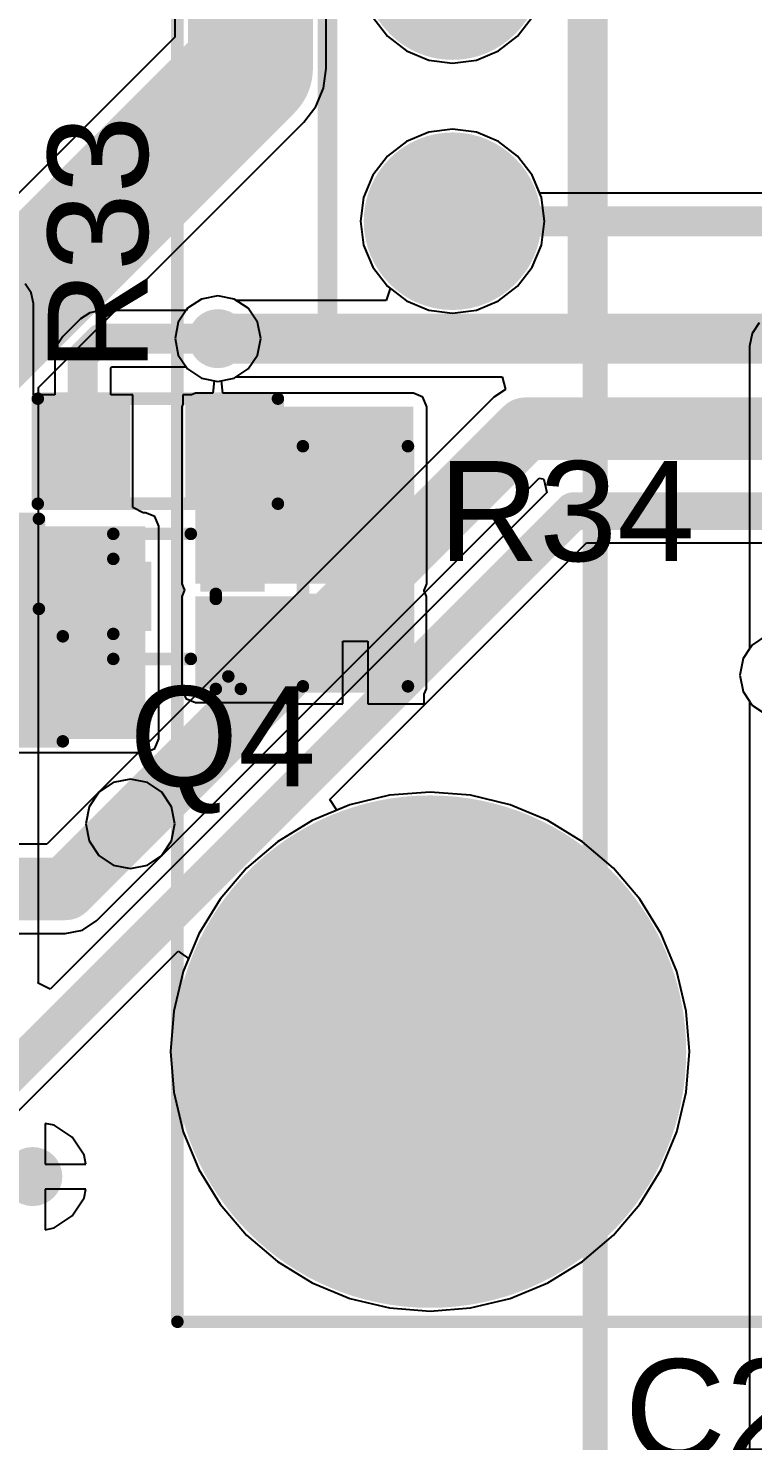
# Model space of a CAD drawing. Header units: millimetres. Extents: x -0.26 to 4.68, y -0.29 to 2.93.
# Drawn here: x 1.297 to 1.587, y 0.591 to 1.156 of the extents above; entities that cross this region are included whole.
import ezdxf

# ---------------------------------------------------------------- set-up
doc = ezdxf.new("R2010")
doc.units = ezdxf.units.MM
doc.header["$MEASUREMENT"] = 0
for name, color, linetype in [('BottomLayer', 5, 'Continuous'), ('BottomSolder', 6, 'Continuous'), ('Mechanical1', 6, 'Continuous'), ('MultiLayer', 9, 'Continuous'), ('PadHoleLayer', 156, 'Continuous'), ('TopLayer', 1, 'Continuous'), ('TopOverlay', 2, 'Continuous'), ('TopPaste', 8, 'Continuous'), ('TopSolder', 216, 'Continuous'), ('ViaHoleLayer', 16, 'Continuous')]:
    doc.layers.add(name, color=color, linetype=linetype)
doc.styles.add('Arial', font='arial.ttf', dxfattribs={"height": 0.2})

# ---------------------------------------------------------------- blocks, each defined once
blk = doc.blocks.new('R___0603_54')
at = {"layer": 'TopLayer'}
for points in [[(-0.015, 0.0175), (-0.015, -0.0175), (-0.045, -0.0175), (-0.045, 0.0175)], [(0.045, 0.0175), (0.045, -0.0175), (0.015, -0.0175), (0.015, 0.0175)]]:
    blk.add_hatch(color=1, dxfattribs=at).paths.add_polyline_path(points)
at = {"layer": 'TopPaste'}
for points in [[(-0.015, 0.0175), (-0.015, -0.0175), (-0.045, -0.0175), (-0.045, 0.0175)], [(0.045, 0.0175), (0.045, -0.0175), (0.015, -0.0175), (0.015, 0.0175)]]:
    blk.add_hatch(color=8, dxfattribs=at).paths.add_polyline_path(points)
at = {"layer": 'TopSolder'}
for points in [[(-0.011, 0.0215), (-0.011, -0.0215), (-0.049, -0.0215), (-0.049, 0.0215)], [(0.049, 0.0215), (0.049, -0.0215), (0.011, -0.0215), (0.011, 0.0215)]]:
    blk.add_hatch(color=216, dxfattribs=at).paths.add_polyline_path(points)
at = {"layer": 'TopOverlay', "const_width": 0.005}
for points in [[(-0.048, -0.021), (-0.048, 0.021)], [(0.048, 0.021), (-0.048, 0.021)], [(0.048, -0.021), (0.048, 0.021)], [(0.048, -0.021), (-0.048, -0.021)]]:
    blk.add_lwpolyline(points, dxfattribs=at)
at = {"layer": 'TopOverlay', "const_width": 0.0025}
for points in [[(-0.04925, 0.021, 1), (-0.04675, 0.021, 1)], [(-0.04925, 0.021, 1), (-0.04675, 0.021, 1)], [(0.04675, 0.021, 1), (0.04925, 0.021, 1)], [(0.04675, 0.021, 1), (0.04925, 0.021, 1)], [(-0.04925, -0.021, 1), (-0.04675, -0.021, 1)], [(-0.04925, -0.021, 1), (-0.04675, -0.021, 1)], [(0.04675, -0.021, 1), (0.04925, -0.021, 1)], [(0.04675, -0.021, 1), (0.04925, -0.021, 1)]]:
    blk.add_lwpolyline(points, format="xyb", close=True, dxfattribs=at)
blk = doc.blocks.new('R___0603_55')
at = {"layer": 'TopLayer'}
for points in [[(-0.015, 0.0175), (-0.015, -0.0175), (-0.045, -0.0175), (-0.045, 0.0175)], [(0.045, 0.0175), (0.045, -0.0175), (0.015, -0.0175), (0.015, 0.0175)]]:
    blk.add_hatch(color=1, dxfattribs=at).paths.add_polyline_path(points)
at = {"layer": 'TopPaste'}
for points in [[(-0.015, 0.0175), (-0.015, -0.0175), (-0.045, -0.0175), (-0.045, 0.0175)], [(0.045, 0.0175), (0.045, -0.0175), (0.015, -0.0175), (0.015, 0.0175)]]:
    blk.add_hatch(color=8, dxfattribs=at).paths.add_polyline_path(points)
at = {"layer": 'TopSolder'}
for points in [[(-0.011, 0.0215), (-0.011, -0.0215), (-0.049, -0.0215), (-0.049, 0.0215)], [(0.049, 0.0215), (0.049, -0.0215), (0.011, -0.0215), (0.011, 0.0215)]]:
    blk.add_hatch(color=216, dxfattribs=at).paths.add_polyline_path(points)
at = {"layer": 'TopOverlay', "const_width": 0.005}
for points in [[(-0.048, 0.021), (-0.048, -0.021)], [(0.048, 0.021), (-0.048, 0.021)], [(0.048, 0.021), (0.048, -0.021)], [(0.048, -0.021), (-0.048, -0.021)]]:
    blk.add_lwpolyline(points, dxfattribs=at)
at = {"layer": 'TopOverlay', "const_width": 0.0025}
for points in [[(-0.04925, 0.021, 1), (-0.04675, 0.021, 1)], [(-0.04925, 0.021, 1), (-0.04675, 0.021, 1)], [(0.04675, 0.021, 1), (0.04925, 0.021, 1)], [(0.04675, 0.021, 1), (0.04925, 0.021, 1)], [(-0.04925, -0.021, 1), (-0.04675, -0.021, 1)], [(-0.04925, -0.021, 1), (-0.04675, -0.021, 1)], [(0.04675, -0.021, 1), (0.04925, -0.021, 1)], [(0.04675, -0.021, 1), (0.04925, -0.021, 1)]]:
    blk.add_lwpolyline(points, format="xyb", close=True, dxfattribs=at)
blk = doc.blocks.new('SOT_723_83')
at = {"layer": 'TopLayer'}
for points in [[(-0.00984, 0.0315), (0.00984, 0.0315), (0.00984, 0.01378), (-0.00984, 0.01378)], [(-0.02559, -0.01378), (-0.00591, -0.01378), (-0.00591, -0.0315), (-0.02559, -0.0315)], [(0.00591, -0.01378), (0.02559, -0.01378), (0.02559, -0.0315), (0.00591, -0.0315)]]:
    blk.add_hatch(color=1, dxfattribs=at).paths.add_polyline_path(points)
at = {"layer": 'TopPaste'}
for points in [[(-0.00984, 0.0315), (0.00984, 0.0315), (0.00984, 0.01378), (-0.00984, 0.01378)], [(-0.02559, -0.01378), (-0.00591, -0.01378), (-0.00591, -0.0315), (-0.02559, -0.0315)], [(0.00591, -0.01378), (0.02559, -0.01378), (0.02559, -0.0315), (0.00591, -0.0315)]]:
    blk.add_hatch(color=8, dxfattribs=at).paths.add_polyline_path(points)
at = {"layer": 'TopSolder'}
for points in [[(-0.01384, 0.0355), (0.01384, 0.0355), (0.01384, 0.00978), (-0.01384, 0.00978)], [(-0.02959, -0.00978), (-0.00191, -0.00978), (-0.00191, -0.0355), (-0.02959, -0.0355)], [(0.00191, -0.00978), (0.02959, -0.00978), (0.02959, -0.0355), (0.00191, -0.0355)]]:
    blk.add_hatch(color=216, dxfattribs=at).paths.add_polyline_path(points)
at = {"layer": 'TopOverlay', "const_width": 0.005}
for points in [[(-0.025, 0.025), (-0.025, -0.006)], [(-0.025, 0.025), (-0.015, 0.025)], [(-0.025, 0.025), (-0.025, -0.006)], [(-0.025, 0.025), (-0.015, 0.025)], [(0.015, 0.025), (0.025, 0.025)], [(0.025, 0.025), (0.025, -0.006)], [(-0.037, -0.016), (-0.037, -0.026)], [(-0.037, -0.016), (-0.032, -0.021)], [(-0.001, -0.016), (0.001, -0.016)], [(-0.032, -0.021), (-0.037, -0.026)]]:
    blk.add_lwpolyline(points, dxfattribs=at)
at = {"layer": 'TopOverlay', "const_width": 0.0025}
for points in [[(-0.02625, 0.025, 1), (-0.02375, 0.025, 1)], [(-0.02625, 0.025, 1), (-0.02375, 0.025, 1)], [(-0.02625, 0.025, 1), (-0.02375, 0.025, 1)], [(-0.02625, 0.025, 1), (-0.02375, 0.025, 1)], [(-0.01625, 0.025, 1), (-0.01375, 0.025, 1)], [(-0.01625, 0.025, 1), (-0.01375, 0.025, 1)], [(0.01375, 0.025, 1), (0.01625, 0.025, 1)], [(0.02375, 0.025, 1), (0.02625, 0.025, 1)], [(0.02375, 0.025, 1), (0.02625, 0.025, 1)], [(-0.02625, -0.006, 1), (-0.02375, -0.006, 1)], [(-0.02625, -0.006, 1), (-0.02375, -0.006, 1)], [(0.02375, -0.006, 1), (0.02625, -0.006, 1)], [(-0.03825, -0.016, 1), (-0.03575, -0.016, 1)], [(-0.03825, -0.016, 1), (-0.03575, -0.016, 1)], [(-0.00225, -0.016, 1), (0.00025, -0.016, 1)], [(-0.00025, -0.016, 1), (0.00225, -0.016, 1)], [(-0.03325, -0.021, 1), (-0.03075, -0.021, 1)], [(-0.03325, -0.021, 1), (-0.03075, -0.021, 1)], [(-0.03825, -0.026, 1), (-0.03575, -0.026, 1)], [(-0.03825, -0.026, 1), (-0.03575, -0.026, 1)]]:
    blk.add_lwpolyline(points, format="xyb", close=True, dxfattribs=at)
blk = doc.blocks.new('ZIO_101954_95')
at = {"layer": 'Mechanical1', "const_width": 0.005}
blk.add_lwpolyline([(-0.719, -1.74), (-0.719, 0.057)], dxfattribs=at)
blk = doc.blocks.new('1_5_____RGB_OLED_97')
at = {"layer": 'BottomLayer'}
h = blk.add_hatch(color=5, dxfattribs=at)
edge = h.paths.add_edge_path()
edge.add_arc((-0.3, 0), 0.0315, 0, 360)
h = blk.add_hatch(color=5, dxfattribs=at)
edge = h.paths.add_edge_path()
edge.add_arc((-0.2, 0), 0.0315, 0, 360)
at = {"layer": 'BottomSolder'}
h = blk.add_hatch(color=6, dxfattribs=at)
edge = h.paths.add_edge_path()
edge.add_arc((-0.3, 0), 0.0355, 0, 360)
h = blk.add_hatch(color=6, dxfattribs=at)
edge = h.paths.add_edge_path()
edge.add_arc((-0.2, 0), 0.0355, 0, 360)
at = {"layer": 'MultiLayer'}
h = blk.add_hatch(color=9, dxfattribs=at)
edge = h.paths.add_edge_path()
edge.add_arc((-0.3, 0), 0.0315, 0, 360)
h = blk.add_hatch(color=9, dxfattribs=at)
edge = h.paths.add_edge_path()
edge.add_arc((-0.2, 0), 0.0315, 0, 360)
at = {"layer": 'PadHoleLayer'}
h = blk.add_hatch(color=156, dxfattribs=at)
edge = h.paths.add_edge_path()
edge.add_arc((-0.3, 0), 0.01772, 0, 360)
at = {"layer": 'TopLayer'}
h = blk.add_hatch(color=1, dxfattribs=at)
edge = h.paths.add_edge_path()
edge.add_arc((-0.3, 0), 0.0315, 0, 360)
h = blk.add_hatch(color=1, dxfattribs=at)
edge = h.paths.add_edge_path()
edge.add_arc((-0.2, 0), 0.0315, 0, 360)
at = {"layer": 'TopSolder'}
h = blk.add_hatch(color=216, dxfattribs=at)
edge = h.paths.add_edge_path()
edge.add_arc((-0.3, 0), 0.0355, 0, 360)
h = blk.add_hatch(color=216, dxfattribs=at)
edge = h.paths.add_edge_path()
edge.add_arc((-0.2, 0), 0.0355, 0, 360)
at = {"layer": 'Mechanical1', "const_width": 0.005}
for points in [[(0.74, 0.11), (-0.74, 0.11)], [(-0.74, 0.11), (-0.74, -1.666)]]:
    blk.add_lwpolyline(points, dxfattribs=at)
at = {"layer": 'Mechanical1', "const_width": 0.0025}
blk.add_lwpolyline([(-0.74125, 0.11, 1), (-0.73875, 0.11, 1)], format="xyb", close=True, dxfattribs=at)
blk.add_lwpolyline([(-0.74125, 0.11, 1), (-0.73875, 0.11, 1)], format="xyb", close=True, dxfattribs=at)
at = {"layer": 'TopOverlay', "const_width": 0.00787}
for points in [[(-0.35, 0.05), (-0.35, -0.05)], [(-0.35, 0.05), (0.35, 0.05)], [(-0.35, -0.05), (0.35, -0.05)]]:
    blk.add_lwpolyline(points, dxfattribs=at)
at = {"layer": 'TopOverlay', "const_width": 0.00394}
for points in [[(-0.35197, 0.05, 1), (-0.34803, 0.05, 1)], [(-0.35197, 0.05, 1), (-0.34803, 0.05, 1)], [(-0.35197, -0.05, 1), (-0.34803, -0.05, 1)], [(-0.35197, -0.05, 1), (-0.34803, -0.05, 1)]]:
    blk.add_lwpolyline(points, format="xyb", close=True, dxfattribs=at)
blk = doc.blocks.new('DFN1006_2L__132')
at = {"layer": 'TopLayer'}
for points in [[(-0.02756, 0.01299), (-0.00591, 0.01299), (-0.00591, -0.01299), (-0.02756, -0.01299)], [(0.00591, 0.01299), (0.02756, 0.01299), (0.02756, -0.01299), (0.00591, -0.01299)]]:
    blk.add_hatch(color=1, dxfattribs=at).paths.add_polyline_path(points)
at = {"layer": 'TopOverlay'}
blk.add_hatch(color=2, dxfattribs=at).paths.add_polyline_path([(-0.04501, -0.02), (-0.03201, -0.02), (-0.03201, 0.02), (-0.04501, 0.02)])
at = {"layer": 'TopPaste'}
for points in [[(-0.02756, 0.01299), (-0.00591, 0.01299), (-0.00591, -0.01299), (-0.02756, -0.01299)], [(0.00591, 0.01299), (0.02756, 0.01299), (0.02756, -0.01299), (0.00591, -0.01299)]]:
    blk.add_hatch(color=8, dxfattribs=at).paths.add_polyline_path(points)
at = {"layer": 'TopSolder'}
for points in [[(-0.03156, 0.01699), (-0.00191, 0.01699), (-0.00191, -0.01699), (-0.03156, -0.01699)], [(0.00191, 0.01699), (0.03156, 0.01699), (0.03156, -0.01699), (0.00191, -0.01699)]]:
    blk.add_hatch(color=216, dxfattribs=at).paths.add_polyline_path(points)
at = {"layer": 'TopOverlay', "const_width": 0.005}
for points in [[(-0.032, -0.018), (-0.032, 0.018)], [(-0.032, 0.018), (0.032, 0.018)], [(0.032, -0.018), (0.032, 0.018)], [(-0.032, -0.018), (0.032, -0.018)]]:
    blk.add_lwpolyline(points, dxfattribs=at)
at = {"layer": 'TopOverlay', "const_width": 0.0025}
for points in [[(-0.03325, 0.018, 1), (-0.03075, 0.018, 1)], [(-0.03325, 0.018, 1), (-0.03075, 0.018, 1)], [(0.03075, 0.018, 1), (0.03325, 0.018, 1)], [(0.03075, 0.018, 1), (0.03325, 0.018, 1)], [(-0.03325, -0.018, 1), (-0.03075, -0.018, 1)], [(-0.03325, -0.018, 1), (-0.03075, -0.018, 1)], [(0.03075, -0.018, 1), (0.03325, -0.018, 1)], [(0.03075, -0.018, 1), (0.03325, -0.018, 1)]]:
    blk.add_lwpolyline(points, format="xyb", close=True, dxfattribs=at)
blk = doc.blocks.new('C___0603_162')
at = {"layer": 'TopLayer'}
for points in [[(-0.015, 0.0175), (-0.015, -0.0175), (-0.045, -0.0175), (-0.045, 0.0175)], [(0.045, 0.0175), (0.045, -0.0175), (0.015, -0.0175), (0.015, 0.0175)]]:
    blk.add_hatch(color=1, dxfattribs=at).paths.add_polyline_path(points)
at = {"layer": 'TopPaste'}
for points in [[(-0.015, 0.0175), (-0.015, -0.0175), (-0.045, -0.0175), (-0.045, 0.0175)], [(0.045, 0.0175), (0.045, -0.0175), (0.015, -0.0175), (0.015, 0.0175)]]:
    blk.add_hatch(color=8, dxfattribs=at).paths.add_polyline_path(points)
at = {"layer": 'TopSolder'}
for points in [[(-0.01264, 0.01986), (-0.01264, -0.01986), (-0.04736, -0.01986), (-0.04736, 0.01986)], [(0.04736, 0.01986), (0.04736, -0.01986), (0.01264, -0.01986), (0.01264, 0.01986)]]:
    blk.add_hatch(color=216, dxfattribs=at).paths.add_polyline_path(points)
at = {"layer": 'TopOverlay', "const_width": 0.005}
for points in [[(-0.049, -0.021), (-0.049, 0.021)], [(-0.049, 0.021), (-0.018, 0.021)], [(0.018, 0.021), (0.049, 0.021)], [(0.049, -0.021), (0.049, 0.021)], [(-0.049, -0.021), (-0.018, -0.021)], [(0.018, -0.021), (0.049, -0.021)]]:
    blk.add_lwpolyline(points, dxfattribs=at)
at = {"layer": 'TopOverlay', "const_width": 0.0025}
for points in [[(-0.05025, 0.021, 1), (-0.04775, 0.021, 1)], [(-0.05025, 0.021, 1), (-0.04775, 0.021, 1)], [(-0.01925, 0.021, 1), (-0.01675, 0.021, 1)], [(0.01675, 0.021, 1), (0.01925, 0.021, 1)], [(0.04775, 0.021, 1), (0.05025, 0.021, 1)], [(0.04775, 0.021, 1), (0.05025, 0.021, 1)], [(-0.05025, -0.021, 1), (-0.04775, -0.021, 1)], [(-0.05025, -0.021, 1), (-0.04775, -0.021, 1)], [(-0.01925, -0.021, 1), (-0.01675, -0.021, 1)], [(0.01675, -0.021, 1), (0.01925, -0.021, 1)], [(0.04775, -0.021, 1), (0.05025, -0.021, 1)], [(0.04775, -0.021, 1), (0.05025, -0.021, 1)]]:
    blk.add_lwpolyline(points, format="xyb", close=True, dxfattribs=at)

msp = doc.modelspace()

# ---------------------------------------------------------------- hatches: boundary and pattern name
at = {"layer": 'BottomLayer'}
h = msp.add_hatch(color=5, dxfattribs=at)
edge = h.paths.add_edge_path()
edge.add_arc((1.373, 1.032), 0.01181, 0, 360)
h = msp.add_hatch(color=5, dxfattribs=at)
edge = h.paths.add_edge_path()
edge.add_arc((1.338, 0.838), 0.01181, 0, 360)
h = msp.add_hatch(color=5, dxfattribs=at)
edge = h.paths.add_edge_path()
edge.add_arc((1.45782, 0.74695), 0.09843, 0, 360)
h = msp.add_hatch(color=5, dxfattribs=at)
edge = h.paths.add_edge_path()
edge.add_arc((1.299, 0.697), 0.01181, 0, 360)
at = {"layer": 'BottomSolder'}
h = msp.add_hatch(color=6, dxfattribs=at)
edge = h.paths.add_edge_path()
edge.add_arc((1.373, 1.032), 0.00591, 0, 360)
h = msp.add_hatch(color=6, dxfattribs=at)
edge = h.paths.add_edge_path()
edge.add_arc((1.45782, 0.74695), 0.10243, 0, 360)
h = msp.add_hatch(color=6, dxfattribs=at)
edge = h.paths.add_edge_path()
edge.add_arc((1.338, 0.838), 0.00591, 0, 360)
h = msp.add_hatch(color=6, dxfattribs=at)
edge = h.paths.add_edge_path()
edge.add_arc((1.299, 0.697), 0.00591, 0, 360)
at = {"layer": 'MultiLayer'}
h = msp.add_hatch(color=9, dxfattribs=at)
edge = h.paths.add_edge_path()
edge.add_arc((1.45782, 0.74695), 0.09843, 0, 360)
at = {"layer": 'PadHoleLayer'}
h = msp.add_hatch(color=156, dxfattribs=at)
edge = h.paths.add_edge_path()
edge.add_arc((1.45782, 0.74695), 0.06102, 0, 360)
at = {"layer": 'TopLayer'}
h = msp.add_hatch(color=1, dxfattribs=at)
edge = h.paths.add_edge_path()
edge.add_arc((1.373, 1.032), 0.01181, 0, 360)
for points in [[(1.364, 0.934), (1.45118, 0.934), (1.45118, 1.00475), (1.364, 1.00475)], [(1.275, 0.872), (1.344, 0.872), (1.344, 0.957), (1.275, 0.957)], [(1.364, 0.892), (1.451, 0.892), (1.451, 0.92895), (1.364, 0.92895)]]:
    msp.add_hatch(color=1, dxfattribs=at).paths.add_polyline_path(points)
h = msp.add_hatch(color=1, dxfattribs=at)
edge = h.paths.add_edge_path()
edge.add_arc((1.338, 0.838), 0.01181, 0, 360)
h = msp.add_hatch(color=1, dxfattribs=at)
edge = h.paths.add_edge_path()
edge.add_arc((1.45782, 0.74695), 0.09843, 0, 360)
h = msp.add_hatch(color=1, dxfattribs=at)
edge = h.paths.add_edge_path()
edge.add_arc((1.299, 0.697), 0.01181, 0, 360)
at = {"layer": 'TopSolder'}
h = msp.add_hatch(color=216, dxfattribs=at)
edge = h.paths.add_edge_path()
edge.add_arc((1.373, 1.032), 0.00591, 0, 360)
h = msp.add_hatch(color=216, dxfattribs=at)
edge = h.paths.add_edge_path()
edge.add_arc((1.45782, 0.74695), 0.10243, 0, 360)
h = msp.add_hatch(color=216, dxfattribs=at)
edge = h.paths.add_edge_path()
edge.add_arc((1.338, 0.838), 0.00591, 0, 360)
h = msp.add_hatch(color=216, dxfattribs=at)
edge = h.paths.add_edge_path()
edge.add_arc((1.299, 0.697), 0.00591, 0, 360)
at = {"layer": 'ViaHoleLayer'}
h = msp.add_hatch(color=16, dxfattribs=at)
edge = h.paths.add_edge_path()
edge.add_arc((1.373, 1.032), 0.00591, 0, 360)
h = msp.add_hatch(color=16, dxfattribs=at)
edge = h.paths.add_edge_path()
edge.add_arc((1.338, 0.838), 0.00591, 0, 360)
h = msp.add_hatch(color=16, dxfattribs=at)
edge = h.paths.add_edge_path()
edge.add_arc((1.299, 0.697), 0.00591, 0, 360)

# ---------------------------------------------------------------- linework, layer by layer
at = {"layer": 'BottomLayer'}
for p, q in [((1.41626, 1.14), (1.41626, 1.58559)), ((1.35574, 1.53936), (1.35574, 1.15253)), ((1.43494, 1.16054), (1.44079, 1.15292)), ((1.49285, 1.15292), (1.4987, 1.16054)), ((1.35574, 1.15253), (1.2496, 1.0464)), ((1.44079, 1.15292), (1.44842, 1.14707)), ((1.48523, 1.14707), (1.49285, 1.15292)), ((1.44842, 1.14707), (1.4573, 1.14339)), ((1.47635, 1.14339), (1.48523, 1.14707)), ((1.4573, 1.14339), (1.46682, 1.14214)), ((1.46682, 1.14214), (1.47635, 1.14339)), ((1.41523, 1.13217), (1.41626, 1.14)), ((1.41626, 1.14), (1.41626, 1.14)), ((1.41221, 1.12487), (1.41523, 1.13217)), ((1.4074, 1.1186), (1.41221, 1.12487)), ((1.30126, 1.01247), (1.4074, 1.1186)), ((1.4074, 1.1186), (1.4074, 1.1186)), ((1.4573, 1.11451), (1.44842, 1.11083)), ((1.46682, 1.11576), (1.4573, 1.11451)), ((1.47635, 1.11451), (1.46682, 1.11576)), ((1.48523, 1.11083), (1.47635, 1.11451)), ((1.44842, 1.11083), (1.44079, 1.10498)), ((1.49285, 1.10498), (1.48523, 1.11083)), ((1.44079, 1.10498), (1.43494, 1.09735)), ((1.4987, 1.09735), (1.49285, 1.10498)), ((1.43494, 1.09735), (1.43127, 1.08848)), ((1.50168, 1.09016), (1.4987, 1.09735)), ((1.60618, 1.09016), (1.50168, 1.09016)), ((1.43127, 1.08848), (1.43001, 1.07895)), ((1.43001, 1.07895), (1.43127, 1.06942)), ((1.43127, 1.06942), (1.43494, 1.06054)), ((1.43494, 1.06054), (1.44079, 1.05292)), ((1.44195, 1.05203), (1.44035, 1.04729)), ((1.44079, 1.05292), (1.44195, 1.05203)), ((1.36644, 1.04784), (1.36088, 1.04412)), ((1.373, 1.04914), (1.36644, 1.04784)), ((1.37956, 1.04784), (1.373, 1.04914)), ((1.38037, 1.04729), (1.37956, 1.04784)), ((1.44035, 1.04729), (1.38037, 1.04729)), ((1.36088, 1.04412), (1.35716, 1.03856)), ((1.35716, 1.03856), (1.35586, 1.032)), ((1.35586, 1.032), (1.35716, 1.02544)), ((1.35716, 1.02544), (1.36088, 1.01988)), ((1.36088, 1.01988), (1.36644, 1.01616)), ((1.37956, 1.01616), (1.38037, 1.01671)), ((1.38037, 1.01671), (1.48672, 1.01671)), ((1.48672, 1.01671), (1.48801, 1.01171)), ((1.30126, 0.775), (1.30126, 1.01247)), ((1.36644, 1.01616), (1.373, 1.01486)), ((1.373, 1.01486), (1.37956, 1.01616)), ((1.48801, 1.01171), (1.48338, 1.00862)), ((1.48338, 1.00862), (1.32538, 0.85062)), ((1.48338, 1.00862), (1.48338, 1.00862)), ((1.35062, 0.82538), (1.50151, 0.97628)), ((1.50151, 0.97628), (1.50307, 0.97594)), ((1.50307, 0.97594), (1.5033, 0.97563)), ((1.5033, 0.97563), (1.50448, 0.97051)), ((1.50448, 0.97051), (1.3059, 0.77192)), ((1.41772, 0.8477), (1.52032, 0.9503)), ((1.52032, 0.9503), (1.64492, 0.9503)), ((1.5867, 0.90963), (1.58299, 0.90407)), ((1.59226, 0.91334), (1.5867, 0.90963)), ((1.58299, 0.90407), (1.58168, 0.89751)), ((1.58168, 0.89751), (1.58299, 0.89095)), ((1.58299, 0.89095), (1.58557, 0.88709)), ((1.58557, 0.88709), (1.58557, 0.55038)), ((1.32538, 0.85062), (1.32152, 0.84483)), ((1.42055, 0.84346), (1.41772, 0.8477)), ((1.44159, 0.84942), (1.42576, 0.84562)), ((1.45782, 0.85069), (1.44159, 0.84942)), ((1.47405, 0.84942), (1.45782, 0.85069)), ((1.48988, 0.84562), (1.47405, 0.84942)), ((1.32152, 0.84483), (1.32016, 0.838)), ((1.42576, 0.84562), (1.42055, 0.84346)), ((1.50492, 0.83939), (1.48988, 0.84562)), ((1.32016, 0.838), (1.32152, 0.83117)), ((1.5188, 0.83088), (1.50492, 0.83939)), ((1.32152, 0.83117), (1.32538, 0.82538)), ((1.53118, 0.82031), (1.5188, 0.83088)), ((1.32538, 0.82538), (1.33117, 0.82152)), ((1.34483, 0.82152), (1.35062, 0.82538)), ((1.33117, 0.82152), (1.338, 0.82016)), ((1.338, 0.82016), (1.34483, 0.82152)), ((1.54175, 0.80793), (1.53118, 0.82031)), ((1.55026, 0.79405), (1.54175, 0.80793)), ((1.55649, 0.77901), (1.55026, 0.79405)), ((1.29321, 0.72318), (1.35707, 0.78705)), ((1.35707, 0.78705), (1.36131, 0.78422)), ((1.36131, 0.78422), (1.35916, 0.77901)), ((1.30116, 0.77426), (1.30126, 0.775)), ((1.3059, 0.77192), (1.30116, 0.77426)), ((1.30126, 0.775), (1.30126, 0.775)), ((1.35916, 0.77901), (1.35535, 0.76318)), ((1.56029, 0.76318), (1.55649, 0.77901)), ((1.35535, 0.76318), (1.35408, 0.74695)), ((1.56157, 0.74695), (1.56029, 0.76318)), ((1.35408, 0.74695), (1.35535, 0.73072)), ((1.56029, 0.73072), (1.56157, 0.74695)), ((1.35535, 0.73072), (1.35916, 0.71489)), ((1.55649, 0.71489), (1.56029, 0.73072)), ((1.30751, 0.71755), (1.304, 0.71824)), ((1.304, 0.71824), (1.304, 0.702)), ((1.31472, 0.71272), (1.30751, 0.71755)), ((1.31955, 0.70551), (1.31472, 0.71272)), ((1.35916, 0.71489), (1.36539, 0.69985)), ((1.55026, 0.69985), (1.55649, 0.71489)), ((1.304, 0.702), (1.32024, 0.702)), ((1.32024, 0.702), (1.31955, 0.70551)), ((1.36539, 0.69985), (1.37389, 0.68597)), ((1.54175, 0.68597), (1.55026, 0.69985)), ((1.32024, 0.692), (1.304, 0.692)), ((1.304, 0.692), (1.304, 0.67576)), ((1.31955, 0.68849), (1.32024, 0.692)), ((1.31472, 0.68128), (1.31955, 0.68849)), ((1.37389, 0.68597), (1.38446, 0.67359)), ((1.53118, 0.67359), (1.54175, 0.68597)), ((1.30751, 0.67645), (1.31472, 0.68128)), ((1.304, 0.67576), (1.30751, 0.67645)), ((1.38446, 0.67359), (1.39684, 0.66302)), ((1.5188, 0.66302), (1.53118, 0.67359)), ((1.39684, 0.66302), (1.41072, 0.65451)), ((1.50492, 0.65451), (1.5188, 0.66302)), ((1.41072, 0.65451), (1.42576, 0.64828)), ((1.48988, 0.64828), (1.50492, 0.65451)), ((1.42576, 0.64828), (1.44159, 0.64448)), ((1.44159, 0.64448), (1.45782, 0.6432)), ((1.45782, 0.6432), (1.47405, 0.64448)), ((1.47405, 0.64448), (1.48988, 0.64828))]:
    msp.add_line(p, q, dxfattribs=at)
for points, const_width in [([(1.386, 1.14), (1.386, 1.59813)], 0.05), ([(1.271, 1.025), (1.386, 1.14)], 0.05), ([(1.46582, 1.08295), (1.46682, 1.08295)], 0.012), ([(1.46682, 1.07895), (1.61082, 1.07895)], 0.012), ([(1.373, 1.032), (1.62491, 1.032)], 0.02), ([(1.338, 0.838), (1.496, 0.996)], 0.025), ([(1.496, 0.996), (1.64124, 0.996)], 0.025), ([(1.21, 0.658), (1.51504, 0.96304)], 0.015), ([(1.51504, 0.96304), (1.64492, 0.96304)], 0.015)]:
    msp.add_lwpolyline(points, dxfattribs=dict(at, const_width=const_width))
for points, const_width in [([(1.3735, 1.14, 1), (1.3985, 1.14, 1)], 0.025), ([(1.3735, 1.14, 1), (1.3985, 1.14, 1)], 0.025), ([(1.46282, 1.08295, 1), (1.46882, 1.08295, 1)], 0.006), ([(1.46382, 1.08295, 1), (1.46982, 1.08295, 1)], 0.006), ([(1.46382, 1.07895, 1), (1.46982, 1.07895, 1)], 0.006), ([(1.368, 1.032, 1), (1.378, 1.032, 1)], 0.01), ([(1.48975, 0.996, 1), (1.50225, 0.996, 1)], 0.0125), ([(1.48975, 0.996, 1), (1.50225, 0.996, 1)], 0.0125), ([(1.51129, 0.96304, 1), (1.51879, 0.96304, 1)], 0.0075), ([(1.51129, 0.96304, 1), (1.51879, 0.96304, 1)], 0.0075), ([(1.33175, 0.838, 1), (1.34425, 0.838, 1)], 0.0125)]:
    msp.add_lwpolyline(points, format="xyb", close=True, dxfattribs=dict(at, const_width=const_width))
at = {"layer": 'Mechanical1', "const_width": 0.01}
msp.add_lwpolyline([(1.52382, 0.47995), (1.52382, 1.37845)], dxfattribs=at)
at = {"layer": 'TopLayer'}
for p, q in [((1.43494, 1.16054), (1.44079, 1.15292)), ((1.49285, 1.15292), (1.4987, 1.16054)), ((1.44079, 1.15292), (1.44842, 1.14707)), ((1.48523, 1.14707), (1.49285, 1.15292)), ((1.44842, 1.14707), (1.4573, 1.14339)), ((1.47635, 1.14339), (1.48523, 1.14707)), ((1.4573, 1.14339), (1.46682, 1.14214)), ((1.46682, 1.14214), (1.47635, 1.14339)), ((1.4573, 1.11451), (1.44842, 1.11083)), ((1.46682, 1.11576), (1.4573, 1.11451)), ((1.47635, 1.11451), (1.46682, 1.11576)), ((1.48523, 1.11083), (1.47635, 1.11451)), ((1.44842, 1.11083), (1.44079, 1.10498)), ((1.49285, 1.10498), (1.48523, 1.11083)), ((1.44079, 1.10498), (1.43494, 1.09735)), ((1.4987, 1.09735), (1.49285, 1.10498)), ((1.43494, 1.09735), (1.43127, 1.08848)), ((1.50238, 1.08848), (1.4987, 1.09735)), ((1.43127, 1.08848), (1.43001, 1.07895)), ((1.50363, 1.07895), (1.50238, 1.08848)), ((1.43001, 1.07895), (1.43127, 1.06942)), ((1.50238, 1.06942), (1.50363, 1.07895)), ((1.43127, 1.06942), (1.43494, 1.06054)), ((1.4987, 1.06054), (1.50238, 1.06942)), ((1.43494, 1.06054), (1.44079, 1.05292)), ((1.49285, 1.05292), (1.4987, 1.06054)), ((1.29836, 1.05029), (1.29593, 1.05393)), ((1.44079, 1.05292), (1.44842, 1.04707)), ((1.48523, 1.04707), (1.49285, 1.05292)), ((1.29922, 1.046), (1.29836, 1.05029)), ((1.29922, 1.0095), (1.29922, 1.046)), ((1.29922, 1.046), (1.29922, 1.046)), ((1.36644, 1.04784), (1.36088, 1.04412)), ((1.373, 1.04914), (1.36644, 1.04784)), ((1.37956, 1.04784), (1.373, 1.04914)), ((1.38512, 1.04412), (1.37956, 1.04784)), ((1.44842, 1.04707), (1.4573, 1.04339)), ((1.47635, 1.04339), (1.48523, 1.04707)), ((1.3181, 1.03993), (1.31107, 1.0329)), ((1.32174, 1.04236), (1.3181, 1.03993)), ((1.3181, 1.03993), (1.3181, 1.03993)), ((1.32603, 1.04322), (1.32174, 1.04236)), ((1.36028, 1.04322), (1.32603, 1.04322)), ((1.32603, 1.04322), (1.32603, 1.04322)), ((1.36088, 1.04412), (1.36028, 1.04322)), ((1.38884, 1.03856), (1.38512, 1.04412)), ((1.4573, 1.04339), (1.46682, 1.04214)), ((1.46682, 1.04214), (1.47635, 1.04339)), ((1.39014, 1.032), (1.38884, 1.03856)), ((1.58658, 1.03402), (1.58557, 1.02895)), ((1.58945, 1.03832), (1.58658, 1.03402)), ((1.30864, 1.02926), (1.30778, 1.02497)), ((1.31107, 1.0329), (1.30864, 1.02926)), ((1.38884, 1.02544), (1.39014, 1.032)), ((1.58557, 1.02895), (1.58557, 0.90793)), ((1.30778, 1.02497), (1.30778, 1.02497)), ((1.30778, 1.02497), (1.30778, 1.0095)), ((1.38512, 1.01988), (1.38884, 1.02544)), ((1.33022, 1.02032), (1.33068, 1.02078)), ((1.33022, 1.0095), (1.33022, 1.02032)), ((1.33068, 1.02078), (1.36028, 1.02078)), ((1.36028, 1.02078), (1.36088, 1.01988)), ((1.36088, 1.01988), (1.36644, 1.01616)), ((1.37956, 1.01616), (1.38512, 1.01988)), ((1.36644, 1.01616), (1.36979, 1.0155)), ((1.36979, 1.0155), (1.37149, 1.01516)), ((1.37149, 1.01516), (1.371, 1.01016)), ((1.37451, 1.01516), (1.37621, 1.0155)), ((1.375, 1.01016), (1.37451, 1.01516)), ((1.37621, 1.0155), (1.37956, 1.01616)), ((1.30778, 1.0095), (1.29922, 1.0095)), ((1.339, 1.0095), (1.33022, 1.0095)), ((1.339, 0.9645), (1.339, 1.0095)), ((1.359, 1.00574), (1.35859, 1.00475)), ((1.36241, 1.0095), (1.359, 1.0095)), ((1.359, 1.0095), (1.359, 1.00574)), ((1.364, 1.01016), (1.36241, 1.0095)), ((1.371, 1.01016), (1.364, 1.01016)), ((1.45118, 1.01016), (1.375, 1.01016)), ((1.45501, 1.00857), (1.45118, 1.01016)), ((1.4566, 1.00475), (1.45501, 1.00857)), ((1.35859, 1.00475), (1.35859, 0.934)), ((1.4566, 0.934), (1.4566, 1.00475)), ((1.34314, 0.96241), (1.339, 0.9645)), ((1.344, 0.96241), (1.34314, 0.96241)), ((1.34783, 0.96083), (1.344, 0.96241)), ((1.34941, 0.957), (1.34783, 0.96083)), ((1.34941, 0.872), (1.34941, 0.957)), ((1.35859, 0.934), (1.35963, 0.93147)), ((1.4555, 0.93135), (1.4566, 0.934)), ((1.35963, 0.93147), (1.35859, 0.92895)), ((1.35859, 0.92895), (1.35859, 0.892)), ((1.4555, 0.93115), (1.4555, 0.93135)), ((1.45641, 0.92895), (1.4555, 0.93115)), ((1.45641, 0.892), (1.45641, 0.92895)), ((1.423, 0.886), (1.423, 0.911)), ((1.423, 0.911), (1.433, 0.911)), ((1.433, 0.911), (1.433, 0.886)), ((1.58299, 0.90407), (1.58168, 0.89751)), ((1.58557, 0.90793), (1.58299, 0.90407)), ((1.58168, 0.89751), (1.58299, 0.89095)), ((1.35859, 0.892), (1.36017, 0.88817)), ((1.36017, 0.88817), (1.364, 0.88659)), ((1.4555, 0.8898), (1.45641, 0.892)), ((1.4555, 0.886), (1.4555, 0.8898)), ((1.58299, 0.89095), (1.5867, 0.88539)), ((1.364, 0.88659), (1.4005, 0.88659)), ((1.4005, 0.88659), (1.4005, 0.886)), ((1.4005, 0.886), (1.423, 0.886)), ((1.433, 0.886), (1.4555, 0.886)), ((1.5867, 0.88539), (1.59226, 0.88167)), ((1.34783, 0.86817), (1.34941, 0.872)), ((1.275, 0.86659), (1.344, 0.86659)), ((1.344, 0.86659), (1.34783, 0.86817)), ((1.33117, 0.85448), (1.32538, 0.85062)), ((1.338, 0.85584), (1.33117, 0.85448)), ((1.34483, 0.85448), (1.338, 0.85584)), ((1.35062, 0.85062), (1.34483, 0.85448)), ((1.32538, 0.85062), (1.30461, 0.82984)), ((1.35448, 0.84483), (1.35062, 0.85062)), ((1.44159, 0.84942), (1.42576, 0.84562)), ((1.45782, 0.85069), (1.44159, 0.84942)), ((1.47405, 0.84942), (1.45782, 0.85069)), ((1.48988, 0.84562), (1.47405, 0.84942)), ((1.35584, 0.838), (1.35448, 0.84483)), ((1.42576, 0.84562), (1.41072, 0.83939)), ((1.50492, 0.83939), (1.48988, 0.84562)), ((1.35448, 0.83117), (1.35584, 0.838)), ((1.41072, 0.83939), (1.39684, 0.83088)), ((1.5188, 0.83088), (1.50492, 0.83939)), ((1.35062, 0.82538), (1.35448, 0.83117)), ((1.39684, 0.83088), (1.38446, 0.82031)), ((1.53118, 0.82031), (1.5188, 0.83088)), ((1.30461, 0.82984), (1.216, 0.82984)), ((1.32462, 0.79938), (1.35062, 0.82538)), ((1.38446, 0.82031), (1.37389, 0.80793)), ((1.54175, 0.80793), (1.53118, 0.82031)), ((1.37389, 0.80793), (1.36539, 0.79405)), ((1.55026, 0.79405), (1.54175, 0.80793)), ((1.31883, 0.79552), (1.32462, 0.79938)), ((1.216, 0.79416), (1.312, 0.79416)), ((1.312, 0.79416), (1.31883, 0.79552)), ((1.36539, 0.79405), (1.35916, 0.77901)), ((1.55649, 0.77901), (1.55026, 0.79405)), ((1.35916, 0.77901), (1.35535, 0.76318)), ((1.56029, 0.76318), (1.55649, 0.77901)), ((1.35535, 0.76318), (1.35408, 0.74695)), ((1.56157, 0.74695), (1.56029, 0.76318)), ((1.35408, 0.74695), (1.35535, 0.73072)), ((1.56029, 0.73072), (1.56157, 0.74695)), ((1.35535, 0.73072), (1.35916, 0.71489)), ((1.55649, 0.71489), (1.56029, 0.73072)), ((1.30751, 0.71755), (1.304, 0.71824)), ((1.304, 0.71824), (1.304, 0.702)), ((1.31472, 0.71272), (1.30751, 0.71755)), ((1.31955, 0.70551), (1.31472, 0.71272)), ((1.35916, 0.71489), (1.36539, 0.69985)), ((1.55026, 0.69985), (1.55649, 0.71489)), ((1.304, 0.702), (1.32024, 0.702)), ((1.32024, 0.702), (1.31955, 0.70551)), ((1.36539, 0.69985), (1.37389, 0.68597)), ((1.54175, 0.68597), (1.55026, 0.69985)), ((1.32024, 0.692), (1.304, 0.692)), ((1.304, 0.692), (1.304, 0.67576)), ((1.31955, 0.68849), (1.32024, 0.692)), ((1.31472, 0.68128), (1.31955, 0.68849)), ((1.37389, 0.68597), (1.38446, 0.67359)), ((1.53118, 0.67359), (1.54175, 0.68597)), ((1.30751, 0.67645), (1.31472, 0.68128)), ((1.304, 0.67576), (1.30751, 0.67645)), ((1.38446, 0.67359), (1.39684, 0.66302)), ((1.5188, 0.66302), (1.53118, 0.67359)), ((1.39684, 0.66302), (1.41072, 0.65451)), ((1.50492, 0.65451), (1.5188, 0.66302)), ((1.41072, 0.65451), (1.42576, 0.64828)), ((1.48988, 0.64828), (1.50492, 0.65451)), ((1.42576, 0.64828), (1.44159, 0.64448)), ((1.44159, 0.64448), (1.45782, 0.6432)), ((1.45782, 0.6432), (1.47405, 0.64448)), ((1.47405, 0.64448), (1.48988, 0.64828))]:
    msp.add_line(p, q, dxfattribs=at)
for points, const_width in [([(1.319, 1.02497), (1.32603, 1.032)], 0.012), ([(1.32603, 1.032), (1.373, 1.032)], 0.012), ([(1.319, 0.992), (1.319, 1.02497)], 0.012), ([(1.379, 0.986), (1.379, 0.987)], 0.02), ([(1.379, 0.986), (1.384, 0.981)], 0.02), ([(1.422, 0.981), (1.427, 0.976)], 0.02), ([(1.312, 0.812), (1.338, 0.838)], 0.025), ([(1.216, 0.812), (1.312, 0.812)], 0.025)]:
    msp.add_lwpolyline(points, dxfattribs=dict(at, const_width=const_width))
for points, const_width in [([(1.32303, 1.032, 1), (1.32903, 1.032, 1)], 0.006), ([(1.32303, 1.032, 1), (1.32903, 1.032, 1)], 0.006), ([(1.37, 1.032, 1), (1.376, 1.032, 1)], 0.006), ([(1.316, 1.02497, 1), (1.322, 1.02497, 1)], 0.006), ([(1.316, 1.02497, 1), (1.322, 1.02497, 1)], 0.006), ([(1.316, 0.992, 1), (1.322, 0.992, 1)], 0.006), ([(1.374, 0.987, 1), (1.384, 0.987, 1)], 0.01), ([(1.374, 0.986, 1), (1.384, 0.986, 1)], 0.01), ([(1.374, 0.986, 1), (1.384, 0.986, 1)], 0.01), ([(1.379, 0.981, 1), (1.389, 0.981, 1)], 0.01), ([(1.417, 0.981, 1), (1.427, 0.981, 1)], 0.01), ([(1.422, 0.976, 1), (1.432, 0.976, 1)], 0.01), ([(1.33175, 0.838, 1), (1.34425, 0.838, 1)], 0.0125), ([(1.30575, 0.812, 1), (1.31825, 0.812, 1)], 0.0125), ([(1.30575, 0.812, 1), (1.31825, 0.812, 1)], 0.0125)]:
    msp.add_lwpolyline(points, format="xyb", close=True, dxfattribs=dict(at, const_width=const_width))

# ---------------------------------------------------------------- block references
for name, p in [('ZIO_101954_95', (2.245, 2.22)), ('DFN1006_2L__132', (1.26945, 0.94195)), ('C___0603_162', (1.262, 0.892))]:
    msp.add_blockref(name, p)
for name, p, rotation in [('1_5_____RGB_OLED_97', (1.46682, 1.37895), 90), ('R___0603_55', (1.349, 0.987), 180), ('R___0603_54', (1.428, 0.941), 270), ('SOT_723_83', (1.35618, 0.92895), 90)]:
    msp.add_blockref(name, p, dxfattribs=dict(rotation=rotation))

# ---------------------------------------------------------------- texts
at = {"layer": 'TopOverlay', "style": 'Arial'}
msp.add_text('R33', height=0.04, rotation=90, dxfattribs=at).set_placement((1.34499, 1.01868))
for s, p in [('R34', (1.46116, 0.94305)), ('Q4', (1.33768, 0.85301)), ('C26', (1.53568, 0.58401))]:
    msp.add_text(s, height=0.04, dxfattribs=at).set_placement(p)

doc.saveas('drawing.dxf')
